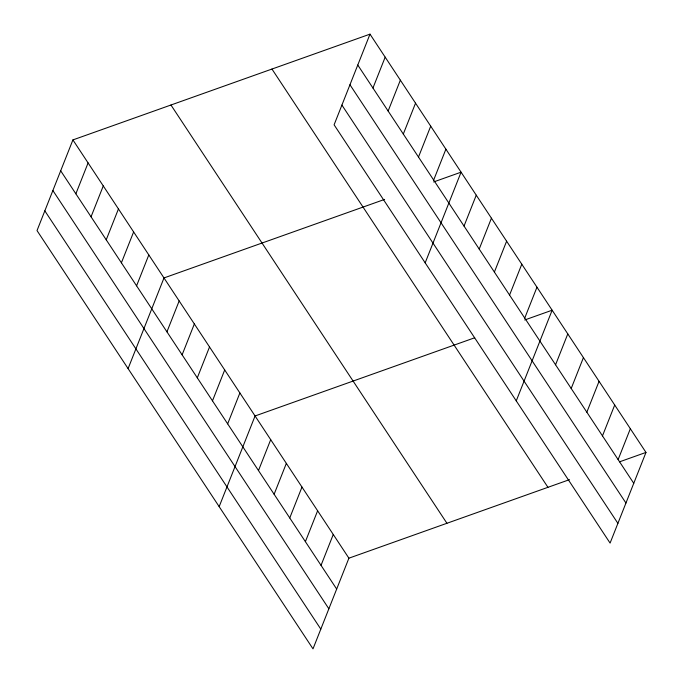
<?xml version="1.0" encoding="UTF-8"?>
<svg xmlns="http://www.w3.org/2000/svg" width="683" height="683" viewBox="0 0 683 683"><rect width="100%" height="100%" fill="white"/><g stroke="black" fill="none" stroke-linecap="round" stroke-linejoin="round"><path stroke-width="1.02" d="M369.998 34.15L334.098 124.818L610.09 543.087L645.981 452.419L369.998 34.15L72.91 139.913L37.019 230.581L313.002 648.85L348.902 558.182L569.52 479.637M75.864 193.793L88.09 162.913M91.044 216.801L103.27 185.921M106.224 239.801L118.449 208.93M121.403 262.81L133.629 231.93M136.583 285.818L148.809 254.938M128.088 368.615L163.988 277.938L384.606 199.402M166.942 331.827L179.168 300.947M182.122 354.827L194.348 323.947M197.302 377.836L209.527 346.955M212.481 400.836L224.707 369.955M227.661 423.844L239.887 392.964M372.952 88.03L385.178 57.159M219.166 506.641L255.066 415.964L474.702 337.778M388.132 111.039L400.358 80.159M258.481 470.553L270.707 439.673M403.311 134.047L415.537 103.167M274.122 494.253L286.348 463.373M418.491 157.047L430.717 126.167M289.754 517.953L301.98 487.073M433.671 180.056L445.897 149.176M305.395 541.653L317.621 510.773M425.176 262.853L461.076 172.176L433.62 181.951M321.036 565.353L333.261 534.473M464.03 226.064L476.256 195.184M479.21 249.064L491.436 218.184M494.39 272.073L506.615 241.193M509.561 295.073L521.795 264.193M524.74 318.082L536.966 287.202M516.254 400.878L552.146 310.21L524.698 319.977M555.561 364.79L567.786 333.91M571.201 388.49L583.427 357.61M586.842 412.19L599.068 381.31M602.483 435.891L614.709 405.01M618.124 459.599L630.349 428.719M619.515 461.845L645.981 452.419M357.772 65.03L633.756 483.299M349.961 84.76L625.944 503.03M341.91 105.088L617.902 523.357M271.962 69.051L547.945 487.32M170.955 105.011L446.938 523.28M72.91 139.913L348.902 558.182M60.685 170.793L336.676 589.062M52.873 190.523L328.865 608.792M44.83 210.851L320.814 629.12"/></g></svg>
